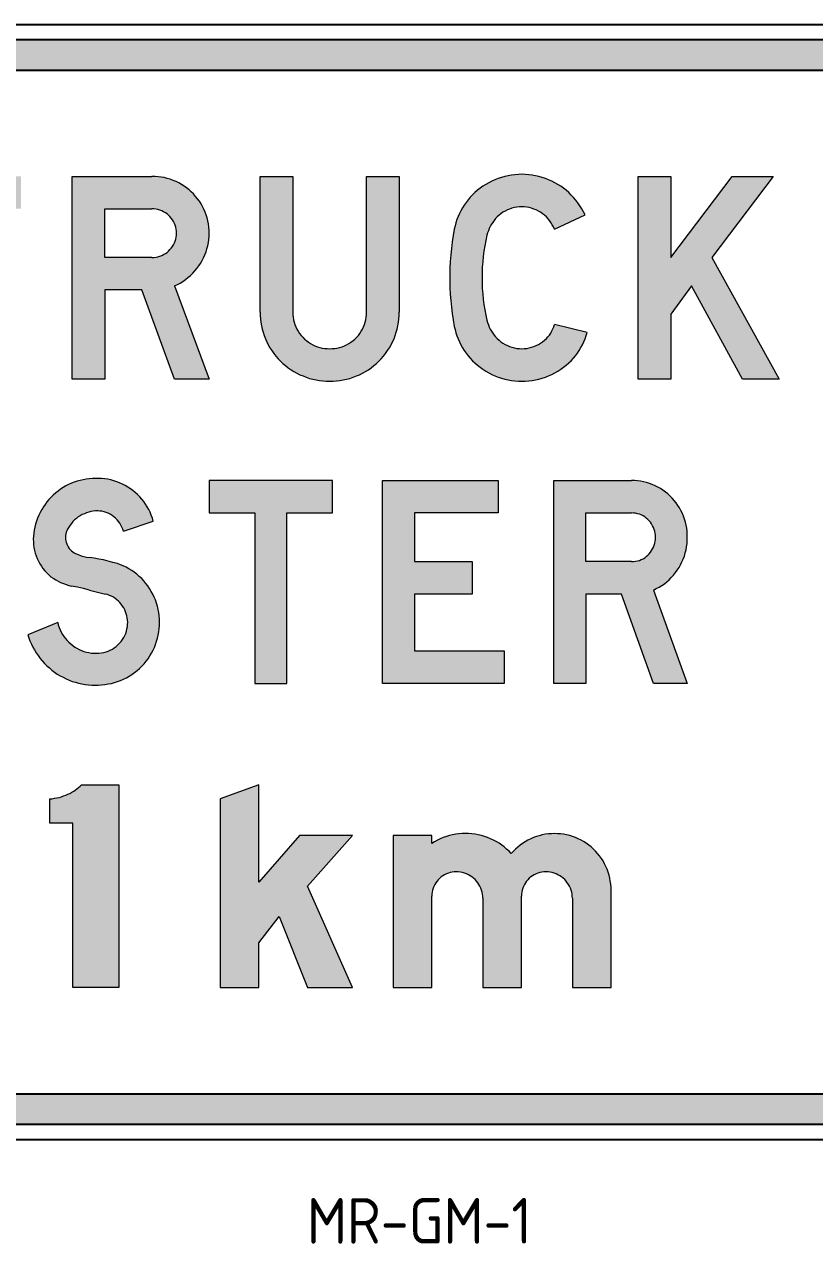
# Model space of a CAD drawing. Extents: x 121 to 287, y 179 to 259.
# Drawn here: x 183.5 to 235.5, y 179 to 259.2 of the extents above; entities that cross this region are included whole.
import ezdxf

# ---------------------------------------------------------------- set-up
doc = ezdxf.new("R2010")
doc.units = 0
doc.header["$LTSCALE"] = 12
doc.header["$MEASUREMENT"] = 0
doc.layers.get('0').update_dxf_attribs({"linetype": 'CONTINUOUS'})
for name, color, linetype in [('L25', 1, 'CONTINUOUS'), ('L35', 3, 'CONTINUOUS'), ('T25', 1, 'CONTINUOUS')]:
    doc.layers.add(name, color=color, linetype=linetype)
doc.styles.add('ISO', font='iso')

msp = doc.modelspace()

# ---------------------------------------------------------------- hatches: boundary and pattern name
at = {"layer": 'L25'}
h = msp.add_hatch(color=256, dxfattribs=at)
edge = h.paths.add_edge_path(flags=16)
edge.add_line((123.741, 199.16), (123.741, 245.827))
edge.add_arc((134.074, 245.827), 10.333, 90, 180, ccw=False)
edge.add_line((134.074, 256.16), (274.074, 256.16))
edge.add_arc((274.074, 245.827), 10.333, 0, 90, ccw=False)
edge.add_line((284.408, 245.827), (284.408, 199.16))
edge.add_arc((274.074, 199.16), 10.333, 270, 360, ccw=False)
edge.add_line((274.074, 188.827), (134.074, 188.827))
edge.add_arc((134.074, 199.16), 10.333, 180, 270, ccw=False)
edge = h.paths.add_edge_path()
edge.add_line((121.741, 199.16), (121.741, 245.827))
edge.add_arc((134.074, 245.827), 12.333, 90, 180, ccw=False)
edge.add_line((134.074, 258.16), (274.074, 258.16))
edge.add_arc((274.074, 245.827), 12.333, 0, 90, ccw=False)
edge.add_line((286.408, 245.827), (286.408, 199.16))
edge.add_arc((274.074, 199.16), 12.333, 270, 360, ccw=False)
edge.add_line((274.074, 186.827), (134.074, 186.827))
edge.add_arc((134.074, 199.16), 12.333, 180, 270, ccw=False)
h = msp.add_hatch(color=256, dxfattribs=at)
h.paths.add_polyline_path([(174.998, 249.169), (174.998, 247.036), (178.089, 247.036), (178.089, 235.832), (180.238, 235.832), (180.238, 247.036), (183.321, 247.036), (183.321, 249.169)])
h.paths.add_polyline_path([(223.885, 249.169), (226.034, 249.169), (226.034, 243.836), (230.059, 249.169), (232.745, 249.169), (228.72, 243.836), (233.15, 235.832), (230.736, 235.832), (227.373, 241.968), (226.034, 240.099), (226.034, 235.832), (223.885, 235.832)])
h.paths.add_polyline_path([(216.231, 247.168), (216.068, 247.161), (215.904, 247.145), (215.741, 247.114), (215.585, 247.075), (215.429, 247.02), (215.282, 246.958), (215.134, 246.888), (214.993, 246.802), (214.861, 246.709), (214.737, 246.608), (214.62, 246.499), (214.511, 246.39), (214.41, 246.265), (214.316, 246.141), (214.23, 246.016), (214.16, 245.876), (214.09, 245.736), (214.036, 245.596), (213.981, 245.448), (213.942, 245.3), (213.865, 244.957), (213.802, 244.607), (213.74, 244.257), (213.693, 243.906), (213.662, 243.556), (213.631, 243.205), (213.615, 242.855), (213.615, 242.497), (213.615, 242.147), (213.631, 241.796), (213.662, 241.438), (213.693, 241.088), (213.74, 240.737), (213.802, 240.395), (213.865, 240.044), (213.942, 239.702), (213.981, 239.554), (214.036, 239.406), (214.09, 239.258), (214.16, 239.118), (214.23, 238.986), (214.316, 238.853), (214.41, 238.729), (214.511, 238.612), (214.62, 238.503), (214.737, 238.394), (214.861, 238.285), (214.993, 238.199), (215.134, 238.114), (215.282, 238.044), (215.429, 237.981), (215.585, 237.927), (215.741, 237.888), (215.904, 237.857), (216.068, 237.841), (216.231, 237.833), (216.395, 237.841), (216.551, 237.857), (216.714, 237.888), (216.87, 237.927), (217.026, 237.981), (217.173, 238.044), (217.321, 238.114), (217.461, 238.199), (217.594, 238.285), (217.718, 238.394), (217.843, 238.503), (217.944, 238.612), (218.045, 238.736), (218.131, 238.861), (218.209, 239.001), (218.279, 239.141), (218.333, 239.281), (218.38, 239.429), (220.529, 238.9), (220.467, 238.698), (220.397, 238.487), (220.311, 238.293), (220.218, 238.098), (220.116, 237.911), (220.007, 237.724), (219.891, 237.545), (219.758, 237.374), (219.618, 237.211), (219.47, 237.047), (219.314, 236.899), (219.151, 236.751), (218.972, 236.611), (218.785, 236.479), (218.598, 236.362), (218.404, 236.245), (218.201, 236.144), (217.991, 236.05), (217.781, 235.973), (217.563, 235.903), (217.352, 235.84), (217.127, 235.786), (216.909, 235.747), (216.683, 235.723), (216.457, 235.708), (216.231, 235.7), (216.006, 235.708), (215.78, 235.723), (215.554, 235.747), (215.328, 235.786), (215.11, 235.84), (214.892, 235.903), (214.674, 235.973), (214.464, 236.05), (214.262, 236.144), (214.059, 236.245), (213.865, 236.362), (213.67, 236.479), (213.483, 236.611), (213.312, 236.751), (213.14, 236.899), (212.985, 237.047), (212.837, 237.211), (212.697, 237.374), (212.564, 237.545), (212.448, 237.717), (212.331, 237.903), (212.23, 238.09), (212.128, 238.285), (212.043, 238.48), (211.965, 238.682), (211.903, 238.884), (211.84, 239.087), (211.794, 239.297), (211.723, 239.725), (211.653, 240.146), (211.599, 240.574), (211.56, 241.002), (211.529, 241.43), (211.505, 241.859), (211.49, 242.287), (211.49, 242.715), (211.505, 243.143), (211.529, 243.571), (211.56, 244), (211.599, 244.428), (211.653, 244.856), (211.723, 245.276), (211.794, 245.697), (211.84, 245.907), (211.903, 246.117), (211.965, 246.32), (212.043, 246.522), (212.128, 246.717), (212.23, 246.911), (212.331, 247.098), (212.448, 247.277), (212.564, 247.456), (212.697, 247.628), (212.837, 247.791), (212.985, 247.947), (213.14, 248.103), (213.312, 248.251), (213.483, 248.391), (213.67, 248.515), (213.865, 248.64), (214.059, 248.749), (214.262, 248.858), (214.464, 248.944), (214.674, 249.029), (214.892, 249.099), (215.11, 249.162), (215.328, 249.208), (215.554, 249.247), (215.78, 249.278), (216.006, 249.294), (216.231, 249.302), (216.457, 249.294), (216.683, 249.278), (216.909, 249.247), (217.127, 249.208), (217.352, 249.162), (217.563, 249.099), (217.781, 249.029), (217.991, 248.944), (218.201, 248.858), (218.404, 248.749), (218.598, 248.64), (218.785, 248.515), (218.972, 248.391), (219.151, 248.251), (219.314, 248.103), (219.478, 247.939), (219.634, 247.776), (219.782, 247.597), (219.922, 247.418), (220.054, 247.231), (220.179, 247.036), (220.288, 246.834), (220.389, 246.631), (218.38, 245.697), (218.31, 245.845), (218.232, 245.985), (218.147, 246.125), (218.053, 246.257), (217.952, 246.382), (217.843, 246.499), (217.718, 246.608), (217.594, 246.709), (217.461, 246.802), (217.321, 246.888), (217.173, 246.958), (217.026, 247.02), (216.87, 247.075), (216.714, 247.114), (216.551, 247.145), (216.395, 247.161)])
h.paths.add_polyline_path([(199.041, 240.231), (199.041, 249.169), (201.189, 249.169), (201.189, 240.231), (201.189, 240.068), (201.205, 239.904), (201.236, 239.741), (201.275, 239.585), (201.322, 239.429), (201.384, 239.274), (201.454, 239.126), (201.532, 238.986), (201.625, 238.845), (201.727, 238.713), (201.836, 238.589), (201.952, 238.472), (202.077, 238.371), (202.209, 238.269), (202.342, 238.176), (202.49, 238.098), (202.638, 238.028), (202.793, 237.966), (202.949, 237.919), (203.113, 237.88), (203.276, 237.857), (203.44, 237.841), (203.603, 237.833), (203.767, 237.841), (203.938, 237.857), (204.094, 237.88), (204.257, 237.919), (204.413, 237.966), (204.568, 238.028), (204.716, 238.098), (204.864, 238.176), (205.004, 238.269), (205.137, 238.371), (205.261, 238.472), (205.378, 238.589), (205.487, 238.713), (205.581, 238.845), (205.674, 238.986), (205.752, 239.126), (205.822, 239.274), (205.884, 239.429), (205.939, 239.585), (205.97, 239.741), (206.001, 239.904), (206.017, 240.068), (206.024, 240.231), (206.024, 249.169), (208.173, 249.169), (208.173, 240.231), (208.165, 240.013), (208.15, 239.788), (208.126, 239.57), (208.088, 239.344), (208.041, 239.126), (207.979, 238.916), (207.908, 238.705), (207.831, 238.495), (207.737, 238.293), (207.636, 238.09), (207.527, 237.896), (207.41, 237.709), (207.278, 237.53), (207.138, 237.351), (206.998, 237.179), (206.842, 237.024), (206.678, 236.868), (206.507, 236.72), (206.328, 236.588), (206.149, 236.455), (205.954, 236.339), (205.76, 236.23), (205.557, 236.128), (205.355, 236.043), (205.145, 235.957), (204.934, 235.887), (204.716, 235.832), (204.498, 235.786), (204.273, 235.747), (204.055, 235.723), (203.829, 235.708), (203.603, 235.7), (203.377, 235.708), (203.159, 235.723), (202.933, 235.747), (202.715, 235.786), (202.49, 235.832), (202.279, 235.887), (202.061, 235.957), (201.851, 236.043), (201.649, 236.128), (201.446, 236.23), (201.252, 236.339), (201.065, 236.455), (200.878, 236.588), (200.699, 236.72), (200.528, 236.868), (200.372, 237.024), (200.216, 237.179), (200.068, 237.351), (199.928, 237.53), (199.804, 237.709), (199.679, 237.896), (199.57, 238.09), (199.469, 238.293), (199.375, 238.495), (199.298, 238.705), (199.227, 238.916), (199.173, 239.126), (199.118, 239.344), (199.087, 239.57), (199.056, 239.788), (199.041, 240.013)])
h.paths.add_polyline_path([(191.917, 243.836), (188.834, 243.836), (188.834, 247.036), (191.917, 247.036), (192.057, 247.028), (192.189, 247.013), (192.314, 246.989), (192.446, 246.95), (192.571, 246.904), (192.688, 246.841), (192.804, 246.771), (192.913, 246.701), (193.015, 246.616), (193.108, 246.522), (193.194, 246.421), (193.271, 246.312), (193.342, 246.195), (193.396, 246.078), (193.451, 245.954), (193.482, 245.829), (193.513, 245.697), (193.528, 245.565), (193.528, 245.432), (193.528, 245.3), (193.513, 245.167), (193.482, 245.043), (193.451, 244.911), (193.396, 244.786), (193.342, 244.669), (193.271, 244.552), (193.194, 244.451), (193.108, 244.35), (193.015, 244.257), (192.913, 244.171), (192.804, 244.093), (192.688, 244.023), (192.571, 243.968), (192.446, 243.914), (192.314, 243.883), (192.189, 243.852), (192.057, 243.836)], flags=16)
h.paths.add_polyline_path([(193.396, 241.968), (195.677, 235.832), (193.396, 235.832), (191.247, 241.703), (188.834, 241.703), (188.834, 235.832), (186.685, 235.832), (186.685, 249.169), (191.917, 249.169), (192.127, 249.162), (192.329, 249.146), (192.532, 249.123), (192.726, 249.084), (192.929, 249.037), (193.124, 248.975), (193.318, 248.905), (193.505, 248.827), (193.684, 248.733), (193.863, 248.64), (194.034, 248.531), (194.198, 248.414), (194.361, 248.282), (194.509, 248.149), (194.657, 248.009), (194.79, 247.854), (194.922, 247.698), (195.039, 247.534), (195.148, 247.363), (195.249, 247.184), (195.342, 247.005), (195.42, 246.818), (195.49, 246.631), (195.545, 246.437), (195.599, 246.234), (195.63, 246.039), (195.662, 245.837), (195.677, 245.635), (195.677, 245.432), (195.677, 245.222), (195.662, 245.02), (195.63, 244.809), (195.592, 244.607), (195.537, 244.404), (195.475, 244.202), (195.405, 244.007), (195.319, 243.813), (195.226, 243.626), (195.117, 243.447), (195, 243.276), (194.875, 243.104), (194.743, 242.949), (194.603, 242.793), (194.447, 242.645), (194.291, 242.513), (194.128, 242.38), (193.957, 242.263), (193.77, 242.154), (193.591, 242.053)])
h = msp.add_hatch(color=256, dxfattribs=at)
h.paths.add_polyline_path([(207.075, 229.168), (214.666, 229.168), (214.666, 227.035), (209.17, 227.035), (209.17, 223.835), (212.969, 223.835), (212.969, 221.701), (209.17, 221.701), (209.17, 217.964), (215.064, 217.964), (215.064, 215.831), (207.075, 215.831)])
h.paths.add_polyline_path([(195.677, 229.168), (195.677, 227.035), (198.69, 227.035), (198.69, 215.831), (200.785, 215.831), (200.785, 227.035), (203.798, 227.035), (203.798, 229.168)])
h.paths.add_polyline_path([(172.499, 229.168), (180.09, 229.168), (180.09, 227.035), (174.594, 227.035), (174.594, 223.835), (178.393, 223.835), (178.393, 221.701), (174.594, 221.701), (174.594, 217.964), (180.487, 217.964), (180.487, 215.831), (172.499, 215.831)])
h.paths.add_polyline_path([(141.193, 221.701), (138.577, 221.701), (139.885, 225.703)], flags=16)
h.paths.add_polyline_path([(134.381, 215.831), (138.834, 229.168), (140.936, 229.168), (145.382, 215.831), (143.155, 215.831), (141.917, 219.568), (137.853, 219.568), (136.607, 215.831)])
h.paths.add_polyline_path([(223.441, 223.835), (220.428, 223.835), (220.428, 227.035), (223.441, 227.035), (223.573, 227.027), (223.706, 227.011), (223.83, 226.988), (223.955, 226.949), (224.079, 226.902), (224.196, 226.84), (224.305, 226.778), (224.414, 226.7), (224.508, 226.614), (224.601, 226.521), (224.687, 226.42), (224.764, 226.311), (224.827, 226.194), (224.881, 226.077), (224.936, 225.952), (224.967, 225.828), (224.998, 225.696), (225.014, 225.563), (225.014, 225.431), (225.014, 225.298), (224.998, 225.174), (224.967, 225.042), (224.936, 224.917), (224.881, 224.792), (224.827, 224.668), (224.764, 224.559), (224.687, 224.45), (224.601, 224.349), (224.508, 224.255), (224.414, 224.17), (224.305, 224.092), (224.196, 224.022), (224.079, 223.967), (223.955, 223.92), (223.83, 223.881), (223.706, 223.858), (223.573, 223.843)], flags=16)
h.paths.add_polyline_path([(224.881, 221.966), (227.108, 215.831), (224.881, 215.831), (222.787, 221.701), (220.428, 221.701), (220.428, 215.831), (218.333, 215.831), (218.333, 229.168), (223.441, 229.168), (223.643, 229.16), (223.838, 229.145), (224.04, 229.121), (224.235, 229.082), (224.43, 229.036), (224.617, 228.973), (224.803, 228.911), (224.99, 228.825), (225.162, 228.74), (225.341, 228.638), (225.504, 228.529), (225.668, 228.413), (225.823, 228.288), (225.971, 228.148), (226.111, 228.008), (226.244, 227.86), (226.368, 227.696), (226.485, 227.533), (226.594, 227.362), (226.688, 227.19), (226.781, 227.003), (226.859, 226.817), (226.921, 226.63), (226.983, 226.435), (227.03, 226.241), (227.069, 226.038), (227.092, 225.836), (227.108, 225.633), (227.108, 225.431), (227.108, 225.228), (227.092, 225.018), (227.061, 224.808), (227.022, 224.606), (226.976, 224.403), (226.913, 224.201), (226.835, 224.006), (226.758, 223.819), (226.664, 223.632), (226.563, 223.453), (226.446, 223.274), (226.329, 223.111), (226.197, 222.947), (226.057, 222.791), (225.909, 222.644), (225.753, 222.511), (225.598, 222.379), (225.426, 222.262), (225.247, 222.153), (225.068, 222.06)])
h.paths.add_polyline_path([(190.048, 225.836), (192.01, 226.497), (191.948, 226.7), (191.878, 226.887), (191.8, 227.081), (191.707, 227.26), (191.605, 227.439), (191.496, 227.619), (191.38, 227.782), (191.255, 227.946), (191.123, 228.093), (190.975, 228.241), (190.827, 228.382), (190.671, 228.506), (190.508, 228.631), (190.336, 228.74), (190.157, 228.841), (189.978, 228.934), (189.791, 229.02), (189.604, 229.09), (189.41, 229.152), (189.215, 229.207), (189.02, 229.246), (188.818, 229.277), (188.616, 229.292), (188.413, 229.3), (188.211, 229.3), (188.008, 229.3), (187.806, 229.285), (187.603, 229.261), (187.409, 229.222), (187.206, 229.176), (187.012, 229.121), (186.817, 229.059), (186.63, 228.989), (186.443, 228.903), (186.264, 228.81), (186.085, 228.709), (185.914, 228.592), (185.75, 228.475), (185.595, 228.35), (185.439, 228.21), (185.291, 228.07), (185.151, 227.922), (185.019, 227.759), (184.902, 227.595), (184.785, 227.432), (184.676, 227.253), (184.575, 227.074), (184.489, 226.887), (184.411, 226.7), (184.341, 226.505), (184.279, 226.303), (184.224, 226.108), (184.186, 225.906), (184.154, 225.703), (184.131, 225.509), (184.123, 225.322), (184.131, 225.135), (184.147, 224.948), (184.17, 224.761), (184.209, 224.574), (184.256, 224.388), (184.31, 224.208), (184.38, 224.037), (184.466, 223.866), (184.551, 223.695), (184.653, 223.539), (184.762, 223.383), (184.878, 223.235), (185.011, 223.103), (185.143, 222.971), (185.283, 222.846), (185.439, 222.737), (185.595, 222.636), (185.758, 222.542), (185.922, 222.457), (186.101, 222.387), (186.28, 222.324), (186.459, 222.27), (186.638, 222.231), (187.035, 222.161), (187.432, 222.067), (187.821, 221.966), (188.343, 221.834), (188.865, 221.701), (189.005, 221.663), (189.129, 221.616), (189.262, 221.561), (189.386, 221.491), (189.503, 221.413), (189.612, 221.328), (189.721, 221.242), (189.815, 221.141), (189.908, 221.032), (189.994, 220.915), (190.064, 220.798), (190.134, 220.674), (190.188, 220.541), (190.235, 220.409), (190.274, 220.269), (190.297, 220.137), (190.321, 219.989), (190.328, 219.848), (190.321, 219.708), (190.305, 219.568), (190.282, 219.412), (190.243, 219.265), (190.196, 219.117), (190.134, 218.976), (190.064, 218.836), (189.986, 218.704), (189.9, 218.579), (189.799, 218.463), (189.69, 218.354), (189.573, 218.252), (189.449, 218.159), (189.324, 218.081), (189.184, 218.011), (189.044, 217.949), (188.904, 217.902), (188.756, 217.863), (188.608, 217.832), (188.437, 217.816), (188.273, 217.809), (188.11, 217.816), (187.946, 217.824), (187.775, 217.855), (187.619, 217.886), (187.456, 217.933), (187.3, 217.995), (187.144, 218.058), (186.996, 218.136), (186.856, 218.221), (186.716, 218.315), (186.584, 218.424), (186.459, 218.533), (186.342, 218.657), (186.233, 218.782), (186.132, 218.914), (186.046, 219.054), (185.961, 219.202), (185.883, 219.358), (185.821, 219.514), (185.766, 219.669), (185.727, 219.833), (183.757, 219.031), (183.827, 218.821), (183.905, 218.618), (183.999, 218.416), (184.092, 218.213), (184.201, 218.027), (184.318, 217.832), (184.442, 217.653), (184.575, 217.474), (184.715, 217.31), (184.863, 217.147), (185.019, 216.991), (185.182, 216.843), (185.346, 216.703), (185.525, 216.571), (185.704, 216.446), (185.891, 216.329), (186.085, 216.228), (186.28, 216.127), (186.482, 216.041), (186.685, 215.963), (186.895, 215.901), (187.105, 215.839), (187.315, 215.792), (187.526, 215.761), (187.744, 215.73), (187.962, 215.714), (188.18, 215.706), (188.398, 215.714), (188.616, 215.73), (188.834, 215.753), (189.044, 215.792), (189.262, 215.831), (189.464, 215.886), (189.667, 215.948), (189.861, 216.026), (190.056, 216.104), (190.243, 216.197), (190.43, 216.306), (190.609, 216.415), (190.78, 216.54), (190.951, 216.672), (191.107, 216.812), (191.263, 216.96), (191.403, 217.116), (191.535, 217.279), (191.668, 217.45), (191.784, 217.63), (191.893, 217.816), (191.995, 218.003), (192.08, 218.198), (192.166, 218.393), (192.228, 218.595), (192.29, 218.805), (192.337, 219.008), (192.376, 219.226), (192.407, 219.436), (192.423, 219.646), (192.423, 219.856), (192.415, 220.074), (192.399, 220.284), (192.368, 220.495), (192.329, 220.697), (192.283, 220.907), (192.22, 221.11), (192.15, 221.312), (192.072, 221.507), (191.979, 221.694), (191.878, 221.881), (191.769, 222.067), (191.652, 222.239), (191.527, 222.402), (191.387, 222.566), (191.247, 222.721), (191.091, 222.862), (190.936, 223.002), (190.764, 223.134), (190.593, 223.251), (190.414, 223.36), (190.235, 223.461), (190.04, 223.554), (189.854, 223.632), (189.651, 223.702), (189.355, 223.788), (189.052, 223.874), (188.748, 223.944), (188.437, 224.006), (188.133, 224.061), (187.821, 224.099), (187.627, 224.131), (187.44, 224.17), (187.261, 224.224), (187.082, 224.294), (186.903, 224.364), (186.809, 224.419), (186.716, 224.481), (186.63, 224.551), (186.552, 224.629), (186.482, 224.707), (186.42, 224.8), (186.366, 224.901), (186.319, 225.003), (186.288, 225.104), (186.257, 225.213), (186.249, 225.322), (186.241, 225.431), (186.249, 225.548), (186.264, 225.657), (186.295, 225.766), (186.334, 225.867), (186.381, 225.968), (186.451, 226.1), (186.537, 226.233), (186.63, 226.35), (186.731, 226.466), (186.84, 226.575), (186.957, 226.676), (187.082, 226.77), (187.206, 226.848), (187.339, 226.926), (187.479, 226.988), (187.619, 227.042), (187.767, 227.089), (187.915, 227.128), (188.063, 227.151), (188.211, 227.167), (188.359, 227.167), (188.499, 227.159), (188.639, 227.144), (188.779, 227.112), (188.919, 227.066), (189.052, 227.011), (189.176, 226.949), (189.301, 226.871), (189.418, 226.785), (189.527, 226.692), (189.628, 226.591), (189.721, 226.482), (189.807, 226.365), (189.885, 226.241), (189.947, 226.108), (190.001, 225.976)])
h.paths.add_polyline_path([(165.554, 223.835), (162.541, 223.835), (162.541, 227.035), (165.554, 227.035), (165.687, 227.027), (165.811, 227.011), (165.944, 226.988), (166.068, 226.949), (166.185, 226.902), (166.302, 226.84), (166.419, 226.778), (166.52, 226.7), (166.621, 226.614), (166.715, 226.521), (166.8, 226.42), (166.87, 226.311), (166.94, 226.194), (166.995, 226.077), (167.042, 225.952), (167.08, 225.828), (167.104, 225.696), (167.119, 225.563), (167.127, 225.431), (167.119, 225.298), (167.104, 225.174), (167.08, 225.042), (167.042, 224.917), (166.995, 224.792), (166.94, 224.668), (166.87, 224.559), (166.8, 224.45), (166.715, 224.349), (166.621, 224.255), (166.52, 224.17), (166.419, 224.092), (166.302, 224.022), (166.185, 223.967), (166.068, 223.92), (165.944, 223.881), (165.811, 223.858), (165.687, 223.843)], flags=16)
h.paths.add_polyline_path([(166.995, 221.966), (169.222, 215.831), (166.995, 215.831), (164.9, 221.701), (162.541, 221.701), (162.541, 215.831), (160.447, 215.831), (160.447, 229.168), (165.554, 229.168), (165.757, 229.16), (165.952, 229.145), (166.146, 229.121), (166.341, 229.082), (166.535, 229.036), (166.73, 228.973), (166.917, 228.911), (167.096, 228.825), (167.275, 228.74), (167.446, 228.638), (167.618, 228.529), (167.781, 228.413), (167.937, 228.288), (168.085, 228.148), (168.225, 228.008), (168.357, 227.86), (168.482, 227.696), (168.599, 227.533), (168.7, 227.362), (168.801, 227.19), (168.887, 227.003), (168.965, 226.817), (169.035, 226.63), (169.089, 226.435), (169.136, 226.241), (169.175, 226.038), (169.206, 225.836), (169.214, 225.633), (169.222, 225.431), (169.214, 225.228), (169.198, 225.018), (169.175, 224.808), (169.136, 224.606), (169.081, 224.403), (169.019, 224.201), (168.949, 224.006), (168.871, 223.819), (168.778, 223.632), (168.677, 223.453), (168.56, 223.274), (168.443, 223.111), (168.311, 222.947), (168.17, 222.791), (168.023, 222.644), (167.867, 222.511), (167.703, 222.379), (167.54, 222.262), (167.361, 222.153), (167.182, 222.06)])
h.paths.add_polyline_path([(153.502, 223.835), (150.497, 223.835), (150.497, 227.035), (153.502, 227.035), (153.635, 227.027), (153.767, 227.011), (153.892, 226.988), (154.016, 226.949), (154.141, 226.902), (154.257, 226.84), (154.366, 226.778), (154.475, 226.7), (154.569, 226.614), (154.662, 226.521), (154.748, 226.42), (154.826, 226.311), (154.888, 226.194), (154.95, 226.077), (154.997, 225.952), (155.028, 225.828), (155.059, 225.696), (155.075, 225.563), (155.075, 225.431), (155.075, 225.298), (155.059, 225.174), (155.028, 225.042), (154.997, 224.917), (154.95, 224.792), (154.888, 224.668), (154.826, 224.559), (154.748, 224.45), (154.662, 224.349), (154.569, 224.255), (154.475, 224.17), (154.366, 224.092), (154.257, 224.022), (154.141, 223.967), (154.016, 223.92), (153.892, 223.881), (153.767, 223.858), (153.635, 223.843)], flags=16)
h.paths.add_polyline_path([(154.943, 221.966), (157.169, 215.831), (154.943, 215.831), (152.848, 221.701), (150.497, 221.701), (150.497, 215.831), (148.395, 215.831), (148.395, 229.168), (153.502, 229.168), (153.705, 229.16), (153.899, 229.145), (154.102, 229.121), (154.296, 229.082), (154.491, 229.036), (154.678, 228.973), (154.865, 228.911), (155.052, 228.825), (155.231, 228.74), (155.402, 228.638), (155.565, 228.529), (155.729, 228.413), (155.885, 228.288), (156.033, 228.148), (156.173, 228.008), (156.305, 227.86), (156.43, 227.696), (156.546, 227.533), (156.655, 227.362), (156.749, 227.19), (156.842, 227.003), (156.92, 226.817), (156.982, 226.63), (157.045, 226.435), (157.091, 226.241), (157.13, 226.038), (157.154, 225.836), (157.169, 225.633), (157.169, 225.431), (157.169, 225.228), (157.154, 225.018), (157.123, 224.808), (157.084, 224.606), (157.037, 224.403), (156.975, 224.201), (156.905, 224.006), (156.819, 223.819), (156.726, 223.632), (156.624, 223.453), (156.515, 223.274), (156.391, 223.111), (156.258, 222.947), (156.118, 222.791), (155.97, 222.644), (155.815, 222.511), (155.659, 222.379), (155.488, 222.262), (155.316, 222.153), (155.129, 222.06)])
h = msp.add_hatch(color=256, dxfattribs=at)
h.paths.add_polyline_path([(196.401, 195.837), (198.939, 195.837), (198.939, 198.765), (200.279, 200.501), (202.155, 195.837), (205.098, 195.837), (202.155, 202.502), (205.098, 205.834), (201.618, 205.834), (198.939, 202.767), (198.939, 209.167), (196.401, 208.232)])
h.paths.add_polyline_path([(187.284, 209.167), (189.737, 209.167), (189.737, 195.837), (186.716, 195.837), (186.716, 206.636), (185.205, 206.636), (185.205, 208.232), (185.361, 208.248), (185.517, 208.271), (185.673, 208.302), (185.828, 208.333), (185.976, 208.38), (186.116, 208.427), (186.257, 208.474), (186.397, 208.536), (186.529, 208.598), (186.654, 208.668), (186.778, 208.738), (186.887, 208.816), (186.996, 208.894), (187.097, 208.987), (187.199, 209.073)])
h.paths.add_polyline_path([(219.556, 201.7), (219.556, 195.837), (222.094, 195.837), (222.094, 202.237), (222.094, 202.44), (222.078, 202.634), (222.047, 202.837), (222.016, 203.031), (221.962, 203.226), (221.907, 203.421), (221.837, 203.608), (221.759, 203.794), (221.666, 203.973), (221.572, 204.153), (221.463, 204.324), (221.347, 204.487), (221.214, 204.643), (221.082, 204.791), (220.942, 204.931), (220.786, 205.071), (220.63, 205.196), (220.467, 205.313), (220.295, 205.422), (220.124, 205.523), (219.945, 205.608), (219.758, 205.686), (219.564, 205.756), (219.377, 205.819), (219.174, 205.865), (218.98, 205.904), (218.777, 205.928), (218.575, 205.943), (218.38, 205.951), (218.178, 205.943), (217.975, 205.928), (217.773, 205.904), (217.578, 205.865), (217.376, 205.811), (217.189, 205.756), (216.994, 205.686), (216.815, 205.608), (216.628, 205.515), (216.457, 205.414), (216.286, 205.305), (216.122, 205.188), (215.967, 205.063), (215.819, 204.931), (215.671, 204.783), (215.538, 204.635), (215.391, 204.791), (215.235, 204.931), (215.079, 205.071), (214.908, 205.196), (214.737, 205.32), (214.55, 205.429), (214.363, 205.531), (214.176, 205.616), (213.974, 205.702), (213.779, 205.772), (213.576, 205.826), (213.366, 205.881), (213.156, 205.912), (212.946, 205.943), (212.736, 205.959), (212.525, 205.967), (212.307, 205.959), (212.097, 205.943), (211.887, 205.912), (211.685, 205.873), (211.474, 205.819), (211.272, 205.756), (211.069, 205.686), (210.875, 205.608), (210.688, 205.515), (210.501, 205.414), (210.322, 205.305), (210.322, 205.834), (207.776, 205.834), (207.776, 195.837), (210.322, 195.837), (210.322, 201.832), (210.322, 201.965), (210.338, 202.097), (210.369, 202.23), (210.4, 202.354), (210.454, 202.479), (210.509, 202.595), (210.579, 202.712), (210.657, 202.821), (210.742, 202.922), (210.836, 203.016), (210.937, 203.102), (211.046, 203.179), (211.155, 203.242), (211.28, 203.304), (211.404, 203.351), (211.529, 203.39), (211.661, 203.413), (211.794, 203.429), (211.926, 203.436), (212.058, 203.429), (212.198, 203.413), (212.331, 203.39), (212.463, 203.351), (212.595, 203.304), (212.72, 203.249), (212.837, 203.179), (212.954, 203.109), (213.055, 203.024), (213.156, 202.93), (213.249, 202.829), (213.335, 202.72), (213.413, 202.611), (213.475, 202.494), (213.538, 202.37), (213.584, 202.237), (213.615, 202.105), (213.647, 201.973), (213.662, 201.84), (213.662, 201.7), (213.662, 195.837), (216.208, 195.837), (216.208, 201.832), (216.216, 201.965), (216.231, 202.097), (216.255, 202.23), (216.294, 202.354), (216.34, 202.479), (216.403, 202.595), (216.465, 202.712), (216.543, 202.821), (216.628, 202.922), (216.722, 203.016), (216.823, 203.102), (216.932, 203.179), (217.049, 203.242), (217.166, 203.304), (217.29, 203.351), (217.423, 203.39), (217.547, 203.413), (217.679, 203.429), (217.812, 203.436), (217.952, 203.429), (218.084, 203.413), (218.224, 203.39), (218.349, 203.351), (218.481, 203.304), (218.606, 203.249), (218.723, 203.179), (218.84, 203.109), (218.949, 203.024), (219.05, 202.93), (219.143, 202.829), (219.221, 202.72), (219.299, 202.611), (219.369, 202.494), (219.423, 202.37), (219.47, 202.237), (219.509, 202.105), (219.532, 201.973), (219.548, 201.84)])

# ---------------------------------------------------------------- linework, layer by layer
at = {"color": 3, "lineweight": 0}
for points in [[(193.396, 241.968), (195.677, 235.832), (193.396, 235.832), (191.247, 241.703), (188.834, 241.703), (188.834, 235.832), (186.685, 235.832), (186.685, 249.169)], [(186.685, 249.169), (191.917, 249.169)], [(195.677, 245.432), (195.677, 245.635), (195.662, 245.837), (195.63, 246.039), (195.599, 246.234), (195.545, 246.437), (195.49, 246.631), (195.42, 246.818), (195.342, 247.005), (195.249, 247.184), (195.148, 247.363), (195.039, 247.534), (194.922, 247.698), (194.79, 247.854), (194.657, 248.009), (194.509, 248.149), (194.361, 248.282), (194.198, 248.414), (194.034, 248.531), (193.863, 248.64), (193.684, 248.733), (193.505, 248.827), (193.318, 248.905), (193.124, 248.975), (192.929, 249.037), (192.726, 249.084), (192.532, 249.123), (192.329, 249.146), (192.127, 249.162), (191.917, 249.169)], [(199.041, 240.231), (199.041, 249.169)], [(199.041, 249.169), (201.189, 249.169), (201.189, 240.231), (201.189, 240.068), (201.205, 239.904), (201.236, 239.741), (201.275, 239.585), (201.322, 239.429), (201.384, 239.274), (201.454, 239.126), (201.532, 238.986), (201.625, 238.845), (201.727, 238.713), (201.836, 238.589), (201.952, 238.472), (202.077, 238.371), (202.209, 238.269), (202.342, 238.176), (202.49, 238.098), (202.638, 238.028), (202.793, 237.966), (202.949, 237.919), (203.113, 237.88), (203.276, 237.857), (203.44, 237.841), (203.603, 237.833), (203.767, 237.841), (203.938, 237.857), (204.094, 237.88), (204.257, 237.919), (204.413, 237.966), (204.568, 238.028), (204.716, 238.098), (204.864, 238.176), (205.004, 238.269), (205.137, 238.371), (205.261, 238.472), (205.378, 238.589), (205.487, 238.713), (205.581, 238.845), (205.674, 238.986), (205.752, 239.126), (205.822, 239.274), (205.884, 239.429), (205.939, 239.585), (205.97, 239.741), (206.001, 239.904), (206.017, 240.068), (206.024, 240.231), (206.024, 249.169), (208.173, 249.169), (208.173, 240.231)], [(216.231, 249.302), (216.006, 249.294), (215.78, 249.278), (215.554, 249.247), (215.328, 249.208), (215.11, 249.162), (214.892, 249.099), (214.674, 249.029), (214.464, 248.944), (214.262, 248.858), (214.059, 248.749), (213.865, 248.64), (213.67, 248.515), (213.483, 248.391), (213.312, 248.251), (213.14, 248.103), (212.985, 247.947), (212.837, 247.791), (212.697, 247.628), (212.564, 247.456), (212.448, 247.277), (212.331, 247.098), (212.23, 246.911), (212.128, 246.717), (212.043, 246.522), (211.965, 246.32), (211.903, 246.117), (211.84, 245.907), (211.794, 245.697), (211.723, 245.276), (211.653, 244.856), (211.599, 244.428), (211.56, 244), (211.529, 243.571), (211.505, 243.143), (211.49, 242.715), (211.49, 242.287), (211.505, 241.859), (211.529, 241.43), (211.56, 241.002), (211.599, 240.574), (211.653, 240.146), (211.723, 239.725), (211.794, 239.297), (211.84, 239.087), (211.903, 238.884), (211.965, 238.682), (212.043, 238.48), (212.128, 238.285), (212.23, 238.09), (212.331, 237.903), (212.448, 237.717), (212.564, 237.545), (212.697, 237.374), (212.837, 237.211), (212.985, 237.047), (213.14, 236.899), (213.312, 236.751), (213.483, 236.611), (213.67, 236.479), (213.865, 236.362), (214.059, 236.245), (214.262, 236.144), (214.464, 236.05), (214.674, 235.973), (214.892, 235.903), (215.11, 235.84), (215.328, 235.786), (215.554, 235.747), (215.78, 235.723), (216.006, 235.708), (216.231, 235.7), (216.457, 235.708), (216.683, 235.723), (216.909, 235.747), (217.127, 235.786), (217.352, 235.84), (217.563, 235.903), (217.781, 235.973), (217.991, 236.05), (218.201, 236.144), (218.404, 236.245), (218.598, 236.362), (218.785, 236.479), (218.972, 236.611), (219.151, 236.751), (219.314, 236.899), (219.47, 237.047), (219.618, 237.211), (219.758, 237.374), (219.891, 237.545), (220.007, 237.724), (220.116, 237.911), (220.218, 238.098), (220.311, 238.293), (220.397, 238.487), (220.467, 238.698), (220.529, 238.9), (218.38, 239.429)], [(219.314, 248.103), (219.151, 248.251), (218.972, 248.391), (218.785, 248.515), (218.598, 248.64), (218.404, 248.749), (218.201, 248.858), (217.991, 248.944), (217.781, 249.029), (217.563, 249.099), (217.352, 249.162), (217.127, 249.208), (216.909, 249.247), (216.683, 249.278), (216.457, 249.294), (216.231, 249.302)], [(223.885, 249.169), (226.034, 249.169), (226.034, 243.836), (230.059, 249.169), (232.745, 249.169), (228.72, 243.836), (233.15, 235.832), (230.736, 235.832), (227.373, 241.968), (226.034, 240.099), (226.034, 235.832), (223.885, 235.832), (223.885, 249.169), (223.885, 249.169)], [(220.389, 246.631), (220.288, 246.834), (220.179, 247.036), (220.054, 247.231), (219.922, 247.418), (219.782, 247.597), (219.634, 247.776), (219.478, 247.939), (219.314, 248.103)], [(191.917, 243.836), (188.834, 243.836), (188.834, 247.036)], [(188.834, 247.036), (191.917, 247.036)], [(193.528, 245.432), (193.528, 245.565), (193.513, 245.697), (193.482, 245.829), (193.451, 245.954), (193.396, 246.078), (193.342, 246.195), (193.271, 246.312), (193.194, 246.421), (193.108, 246.522), (193.015, 246.616), (192.913, 246.701), (192.804, 246.771), (192.688, 246.841), (192.571, 246.904), (192.446, 246.95), (192.314, 246.989), (192.189, 247.013), (192.057, 247.028), (191.917, 247.036)], [(216.231, 247.168), (216.068, 247.161), (215.904, 247.145), (215.741, 247.114), (215.585, 247.075), (215.429, 247.02), (215.282, 246.958), (215.134, 246.888), (214.993, 246.802), (214.861, 246.709), (214.737, 246.608), (214.62, 246.499), (214.511, 246.39), (214.41, 246.265), (214.316, 246.141), (214.23, 246.016), (214.16, 245.876), (214.09, 245.736), (214.036, 245.596), (213.981, 245.448), (213.942, 245.3), (213.865, 244.957), (213.802, 244.607), (213.74, 244.257), (213.693, 243.906), (213.662, 243.556), (213.631, 243.205), (213.615, 242.855), (213.615, 242.497), (213.615, 242.147), (213.631, 241.796), (213.662, 241.438), (213.693, 241.088), (213.74, 240.737), (213.802, 240.395), (213.865, 240.044), (213.942, 239.702), (213.981, 239.554), (214.036, 239.406), (214.09, 239.258), (214.16, 239.118), (214.23, 238.986), (214.316, 238.853), (214.41, 238.729), (214.511, 238.612), (214.62, 238.503), (214.737, 238.394), (214.861, 238.285), (214.993, 238.199), (215.134, 238.114), (215.282, 238.044), (215.429, 237.981), (215.585, 237.927), (215.741, 237.888), (215.904, 237.857), (216.068, 237.841), (216.231, 237.833), (216.395, 237.841), (216.551, 237.857), (216.714, 237.888), (216.87, 237.927), (217.026, 237.981), (217.173, 238.044), (217.321, 238.114), (217.461, 238.199), (217.594, 238.285), (217.718, 238.394), (217.843, 238.503), (217.944, 238.612), (218.045, 238.736), (218.131, 238.861), (218.209, 239.001), (218.279, 239.141), (218.333, 239.281), (218.38, 239.429)], [(217.843, 246.499), (217.718, 246.608), (217.594, 246.709), (217.461, 246.802), (217.321, 246.888), (217.173, 246.958), (217.026, 247.02), (216.87, 247.075), (216.714, 247.114), (216.551, 247.145), (216.395, 247.161), (216.231, 247.168)], [(218.38, 245.697), (218.31, 245.845), (218.232, 245.985), (218.147, 246.125), (218.053, 246.257), (217.952, 246.382), (217.843, 246.499)], [(218.38, 245.697), (220.389, 246.631)], [(191.917, 243.836), (192.057, 243.836), (192.189, 243.852), (192.314, 243.883), (192.446, 243.914), (192.571, 243.968), (192.688, 244.023), (192.804, 244.093), (192.913, 244.171), (193.015, 244.257), (193.108, 244.35), (193.194, 244.451), (193.271, 244.552), (193.342, 244.669), (193.396, 244.786), (193.451, 244.911), (193.482, 245.043), (193.513, 245.167), (193.528, 245.3), (193.528, 245.432)], [(193.396, 241.968), (193.591, 242.053), (193.77, 242.154), (193.957, 242.263), (194.128, 242.38), (194.291, 242.513), (194.447, 242.645), (194.603, 242.793), (194.743, 242.949), (194.875, 243.104), (195, 243.276), (195.117, 243.447), (195.226, 243.626), (195.319, 243.813), (195.405, 244.007), (195.475, 244.202), (195.537, 244.404), (195.592, 244.607), (195.63, 244.809), (195.662, 245.02), (195.677, 245.222), (195.677, 245.432)], [(199.041, 240.231), (199.041, 240.013), (199.056, 239.788), (199.087, 239.57), (199.118, 239.344), (199.173, 239.126), (199.227, 238.916), (199.298, 238.705), (199.375, 238.495), (199.469, 238.293), (199.57, 238.09), (199.679, 237.896), (199.804, 237.709), (199.928, 237.53), (200.068, 237.351), (200.216, 237.179), (200.372, 237.024), (200.528, 236.868), (200.699, 236.72), (200.878, 236.588), (201.065, 236.455), (201.252, 236.339), (201.446, 236.23), (201.649, 236.128), (201.851, 236.043), (202.061, 235.957), (202.279, 235.887), (202.49, 235.832), (202.715, 235.786), (202.933, 235.747), (203.159, 235.723), (203.377, 235.708), (203.603, 235.7)], [(203.603, 235.7), (203.829, 235.708), (204.055, 235.723), (204.273, 235.747), (204.498, 235.786), (204.716, 235.832), (204.934, 235.887), (205.145, 235.957), (205.355, 236.043), (205.557, 236.128), (205.76, 236.23), (205.954, 236.339), (206.149, 236.455), (206.328, 236.588), (206.507, 236.72), (206.678, 236.868), (206.842, 237.024), (206.998, 237.179), (207.138, 237.351), (207.278, 237.53), (207.41, 237.709), (207.527, 237.896), (207.636, 238.09), (207.737, 238.293), (207.831, 238.495), (207.908, 238.705), (207.979, 238.916), (208.041, 239.126), (208.088, 239.344), (208.126, 239.57), (208.15, 239.788), (208.165, 240.013), (208.173, 240.231)], [(188.211, 229.3), (188.008, 229.3), (187.806, 229.285), (187.603, 229.261), (187.409, 229.222), (187.206, 229.176), (187.012, 229.121), (186.817, 229.059), (186.63, 228.989), (186.443, 228.903), (186.264, 228.81), (186.085, 228.709), (185.914, 228.592), (185.75, 228.475), (185.595, 228.35), (185.439, 228.21), (185.291, 228.07), (185.151, 227.922), (185.019, 227.759), (184.902, 227.595), (184.785, 227.432), (184.676, 227.253), (184.575, 227.074), (184.489, 226.887), (184.411, 226.7), (184.341, 226.505), (184.279, 226.303), (184.224, 226.108), (184.186, 225.906), (184.154, 225.703), (184.131, 225.509), (184.123, 225.322), (184.131, 225.135), (184.147, 224.948), (184.17, 224.761), (184.209, 224.574), (184.256, 224.388), (184.31, 224.208), (184.38, 224.037), (184.466, 223.866), (184.551, 223.695), (184.653, 223.539), (184.762, 223.383), (184.878, 223.235), (185.011, 223.103), (185.143, 222.971), (185.283, 222.846), (185.439, 222.737), (185.595, 222.636), (185.758, 222.542), (185.922, 222.457), (186.101, 222.387), (186.28, 222.324), (186.459, 222.27), (186.638, 222.231)], [(190.048, 225.836), (192.01, 226.497), (191.948, 226.7), (191.878, 226.887), (191.8, 227.081), (191.707, 227.26), (191.605, 227.439), (191.496, 227.619), (191.38, 227.782), (191.255, 227.946), (191.123, 228.093), (190.975, 228.241), (190.827, 228.382), (190.671, 228.506), (190.508, 228.631), (190.336, 228.74), (190.157, 228.841), (189.978, 228.934), (189.791, 229.02), (189.604, 229.09), (189.41, 229.152), (189.215, 229.207), (189.02, 229.246), (188.818, 229.277), (188.616, 229.292), (188.413, 229.3), (188.211, 229.3)], [(195.677, 229.168), (195.677, 227.035), (198.69, 227.035), (198.69, 215.831), (200.785, 215.831), (200.785, 227.035), (203.798, 227.035), (203.798, 229.168), (195.677, 229.168), (195.677, 229.168)], [(207.075, 229.168), (214.666, 229.168), (214.666, 227.035), (209.17, 227.035), (209.17, 223.835), (212.969, 223.835), (212.969, 221.701), (209.17, 221.701), (209.17, 217.964), (215.064, 217.964), (215.064, 215.831), (207.075, 215.831), (207.075, 229.168), (207.075, 229.168)], [(224.881, 221.966), (227.108, 215.831), (224.881, 215.831), (222.787, 221.701), (220.428, 221.701), (220.428, 215.831), (218.333, 215.831), (218.333, 229.168)], [(218.333, 229.168), (223.441, 229.168)], [(227.108, 225.431), (227.108, 225.633), (227.092, 225.836), (227.069, 226.038), (227.03, 226.241), (226.983, 226.435), (226.921, 226.63), (226.859, 226.817), (226.781, 227.003), (226.688, 227.19), (226.594, 227.362), (226.485, 227.533), (226.368, 227.696), (226.244, 227.86), (226.111, 228.008), (225.971, 228.148), (225.823, 228.288), (225.668, 228.413), (225.504, 228.529), (225.341, 228.638), (225.162, 228.74), (224.99, 228.825), (224.803, 228.911), (224.617, 228.973), (224.43, 229.036), (224.235, 229.082), (224.04, 229.121), (223.838, 229.145), (223.643, 229.16), (223.441, 229.168)], [(188.211, 227.167), (188.063, 227.151), (187.915, 227.128), (187.767, 227.089), (187.619, 227.042), (187.479, 226.988), (187.339, 226.926), (187.206, 226.848), (187.082, 226.77), (186.957, 226.676), (186.84, 226.575), (186.731, 226.466), (186.63, 226.35), (186.537, 226.233), (186.451, 226.1), (186.381, 225.968)], [(190.048, 225.836), (190.001, 225.976), (189.947, 226.108), (189.885, 226.241), (189.807, 226.365), (189.721, 226.482), (189.628, 226.591), (189.527, 226.692), (189.418, 226.785), (189.301, 226.871), (189.176, 226.949), (189.052, 227.011), (188.919, 227.066), (188.779, 227.112), (188.639, 227.144), (188.499, 227.159), (188.359, 227.167), (188.211, 227.167)], [(223.441, 223.835), (220.428, 223.835), (220.428, 227.035)], [(220.428, 227.035), (223.441, 227.035)], [(225.014, 225.431), (225.014, 225.563), (224.998, 225.696), (224.967, 225.828), (224.936, 225.952), (224.881, 226.077), (224.827, 226.194), (224.764, 226.311), (224.687, 226.42), (224.601, 226.521), (224.508, 226.614), (224.414, 226.7), (224.305, 226.778), (224.196, 226.84), (224.079, 226.902), (223.955, 226.949), (223.83, 226.988), (223.706, 227.011), (223.573, 227.027), (223.441, 227.035)], [(186.381, 225.968), (186.334, 225.867), (186.295, 225.766), (186.264, 225.657), (186.249, 225.548), (186.241, 225.431), (186.249, 225.322), (186.257, 225.213), (186.288, 225.104), (186.319, 225.003), (186.366, 224.901), (186.42, 224.8), (186.482, 224.707), (186.552, 224.629), (186.63, 224.551), (186.716, 224.481), (186.809, 224.419), (186.903, 224.364)], [(223.441, 223.835), (223.573, 223.843), (223.706, 223.858), (223.83, 223.881), (223.955, 223.92), (224.079, 223.967), (224.196, 224.022), (224.305, 224.092), (224.414, 224.17), (224.508, 224.255), (224.601, 224.349), (224.687, 224.45), (224.764, 224.559), (224.827, 224.668), (224.881, 224.792), (224.936, 224.917), (224.967, 225.042), (224.998, 225.174), (225.014, 225.298), (225.014, 225.431)], [(224.881, 221.966), (225.068, 222.06), (225.247, 222.153), (225.426, 222.262), (225.598, 222.379), (225.753, 222.511), (225.909, 222.644), (226.057, 222.791), (226.197, 222.947), (226.329, 223.111), (226.446, 223.274), (226.563, 223.453), (226.664, 223.632), (226.758, 223.819), (226.835, 224.006), (226.913, 224.201), (226.976, 224.403), (227.022, 224.606), (227.061, 224.808), (227.092, 225.018), (227.108, 225.228), (227.108, 225.431)], [(185.727, 219.833), (183.757, 219.031), (183.827, 218.821), (183.905, 218.618), (183.999, 218.416), (184.092, 218.213), (184.201, 218.027), (184.318, 217.832), (184.442, 217.653), (184.575, 217.474), (184.715, 217.31), (184.863, 217.147), (185.019, 216.991), (185.182, 216.843), (185.346, 216.703), (185.525, 216.571), (185.704, 216.446), (185.891, 216.329), (186.085, 216.228), (186.28, 216.127), (186.482, 216.041), (186.685, 215.963), (186.895, 215.901), (187.105, 215.839), (187.315, 215.792), (187.526, 215.761), (187.744, 215.73), (187.962, 215.714), (188.18, 215.706), (188.398, 215.714), (188.616, 215.73), (188.834, 215.753), (189.044, 215.792), (189.262, 215.831), (189.464, 215.886), (189.667, 215.948), (189.861, 216.026), (190.056, 216.104), (190.243, 216.197), (190.43, 216.306), (190.609, 216.415), (190.78, 216.54), (190.951, 216.672), (191.107, 216.812), (191.263, 216.96), (191.403, 217.116), (191.535, 217.279), (191.668, 217.45), (191.784, 217.63), (191.893, 217.816), (191.995, 218.003), (192.08, 218.198), (192.166, 218.393), (192.228, 218.595), (192.29, 218.805), (192.337, 219.008), (192.376, 219.226), (192.407, 219.436), (192.423, 219.646), (192.423, 219.856), (192.415, 220.074), (192.399, 220.284), (192.368, 220.495), (192.329, 220.697), (192.283, 220.907), (192.22, 221.11), (192.15, 221.312), (192.072, 221.507), (191.979, 221.694), (191.878, 221.881), (191.769, 222.067), (191.652, 222.239), (191.527, 222.402), (191.387, 222.566), (191.247, 222.721), (191.091, 222.862), (190.936, 223.002), (190.764, 223.134), (190.593, 223.251), (190.414, 223.36), (190.235, 223.461), (190.04, 223.554), (189.854, 223.632), (189.651, 223.702), (189.355, 223.788), (189.052, 223.874), (188.748, 223.944), (188.437, 224.006), (188.133, 224.061), (187.821, 224.099)], [(186.903, 224.364), (187.082, 224.294), (187.261, 224.224), (187.44, 224.17), (187.627, 224.131), (187.821, 224.099)], [(187.821, 221.966), (187.432, 222.067), (187.035, 222.161), (186.638, 222.231)], [(187.821, 221.966), (188.343, 221.834), (188.865, 221.701)], [(190.305, 219.568), (190.321, 219.708), (190.328, 219.848), (190.321, 219.989), (190.297, 220.137), (190.274, 220.269), (190.235, 220.409), (190.188, 220.541), (190.134, 220.674), (190.064, 220.798), (189.994, 220.915), (189.908, 221.032), (189.815, 221.141), (189.721, 221.242), (189.612, 221.328), (189.503, 221.413), (189.386, 221.491), (189.262, 221.561), (189.129, 221.616), (189.005, 221.663), (188.865, 221.701)], [(185.727, 219.833), (185.766, 219.669), (185.821, 219.514), (185.883, 219.358), (185.961, 219.202), (186.046, 219.054), (186.132, 218.914), (186.233, 218.782), (186.342, 218.657), (186.459, 218.533), (186.584, 218.424), (186.716, 218.315), (186.856, 218.221), (186.996, 218.136), (187.144, 218.058), (187.3, 217.995), (187.456, 217.933), (187.619, 217.886), (187.775, 217.855), (187.946, 217.824), (188.11, 217.816), (188.273, 217.809), (188.437, 217.816), (188.608, 217.832)], [(188.608, 217.832), (188.756, 217.863), (188.904, 217.902), (189.044, 217.949), (189.184, 218.011), (189.324, 218.081), (189.449, 218.159), (189.573, 218.252), (189.69, 218.354), (189.799, 218.463), (189.9, 218.579), (189.986, 218.704), (190.064, 218.836), (190.134, 218.976), (190.196, 219.117), (190.243, 219.265), (190.282, 219.412), (190.305, 219.568)], [(187.284, 209.167), (189.737, 209.167), (189.737, 195.837), (186.716, 195.837), (186.716, 206.636), (185.205, 206.636), (185.205, 208.232), (185.361, 208.248), (185.517, 208.271), (185.673, 208.302), (185.828, 208.333), (185.976, 208.38), (186.116, 208.427), (186.257, 208.474), (186.397, 208.536), (186.529, 208.598), (186.654, 208.668), (186.778, 208.738), (186.887, 208.816), (186.996, 208.894), (187.097, 208.987), (187.199, 209.073), (187.284, 209.167), (187.284, 209.167)], [(196.401, 195.837), (198.939, 195.837), (198.939, 198.765), (200.279, 200.501), (202.155, 195.837), (205.098, 195.837), (202.155, 202.502), (205.098, 205.834), (201.618, 205.834), (198.939, 202.767), (198.939, 209.167), (196.401, 208.232), (196.401, 195.837), (196.401, 195.837)], [(219.556, 201.7), (219.556, 195.837), (222.094, 195.837), (222.094, 202.237), (222.094, 202.44), (222.078, 202.634), (222.047, 202.837), (222.016, 203.031), (221.962, 203.226), (221.907, 203.421), (221.837, 203.608), (221.759, 203.794), (221.666, 203.973), (221.572, 204.153), (221.463, 204.324), (221.347, 204.487), (221.214, 204.643), (221.082, 204.791), (220.942, 204.931), (220.786, 205.071), (220.63, 205.196), (220.467, 205.313), (220.295, 205.422), (220.124, 205.523), (219.945, 205.608), (219.758, 205.686), (219.564, 205.756), (219.377, 205.819), (219.174, 205.865), (218.98, 205.904), (218.777, 205.928), (218.575, 205.943), (218.38, 205.951), (218.178, 205.943), (217.975, 205.928), (217.773, 205.904), (217.578, 205.865), (217.376, 205.811), (217.189, 205.756), (216.994, 205.686), (216.815, 205.608), (216.628, 205.515), (216.457, 205.414), (216.286, 205.305), (216.122, 205.188), (215.967, 205.063), (215.819, 204.931), (215.671, 204.783), (215.538, 204.635), (215.391, 204.791), (215.235, 204.931), (215.079, 205.071), (214.908, 205.196), (214.737, 205.32), (214.55, 205.429), (214.363, 205.531), (214.176, 205.616), (213.974, 205.702), (213.779, 205.772), (213.576, 205.826), (213.366, 205.881), (213.156, 205.912), (212.946, 205.943), (212.736, 205.959), (212.525, 205.967), (212.307, 205.959), (212.097, 205.943), (211.887, 205.912), (211.685, 205.873), (211.474, 205.819), (211.272, 205.756), (211.069, 205.686), (210.875, 205.608), (210.688, 205.515), (210.501, 205.414), (210.322, 205.305), (210.322, 205.834), (207.776, 205.834), (207.776, 195.837)], [(211.926, 203.436), (211.794, 203.429), (211.661, 203.413), (211.529, 203.39), (211.404, 203.351), (211.28, 203.304), (211.155, 203.242), (211.046, 203.179), (210.937, 203.102), (210.836, 203.016), (210.742, 202.922), (210.657, 202.821), (210.579, 202.712), (210.509, 202.595), (210.454, 202.479), (210.4, 202.354), (210.369, 202.23), (210.338, 202.097), (210.322, 201.965), (210.322, 201.832)], [(213.662, 201.7), (213.662, 201.84), (213.647, 201.973), (213.615, 202.105), (213.584, 202.237), (213.538, 202.37), (213.475, 202.494), (213.413, 202.611), (213.335, 202.72), (213.249, 202.829), (213.156, 202.93), (213.055, 203.024), (212.954, 203.109), (212.837, 203.179), (212.72, 203.249), (212.595, 203.304), (212.463, 203.351), (212.331, 203.39), (212.198, 203.413), (212.058, 203.429), (211.926, 203.436)], [(217.812, 203.436), (217.679, 203.429), (217.547, 203.413), (217.423, 203.39), (217.29, 203.351), (217.166, 203.304), (217.049, 203.242), (216.932, 203.179), (216.823, 203.102), (216.722, 203.016), (216.628, 202.922), (216.543, 202.821), (216.465, 202.712), (216.403, 202.595), (216.34, 202.479), (216.294, 202.354), (216.255, 202.23), (216.231, 202.097), (216.216, 201.965), (216.208, 201.832)], [(219.556, 201.7), (219.548, 201.84), (219.532, 201.973), (219.509, 202.105), (219.47, 202.237), (219.423, 202.37), (219.369, 202.494), (219.299, 202.611), (219.221, 202.72), (219.143, 202.829), (219.05, 202.93), (218.949, 203.024), (218.84, 203.109), (218.723, 203.179), (218.606, 203.249), (218.481, 203.304), (218.349, 203.351), (218.224, 203.39), (218.084, 203.413), (217.952, 203.429), (217.812, 203.436)], [(207.776, 195.837), (210.322, 195.837), (210.322, 201.832)], [(213.662, 201.7), (213.662, 195.837), (216.208, 195.837), (216.208, 201.832)]]:
    msp.add_lwpolyline(points, dxfattribs=at)
at = {"layer": 'L35'}
for points in [[(120.741, 199.16), (120.741, 245.827, -0.414214), (134.074, 259.16), (274.074, 259.16, -0.414214), (287.408, 245.827), (287.408, 199.16, -0.414214), (274.074, 185.827), (134.074, 185.827, -0.414214)], [(121.741, 199.16), (121.741, 245.827, -0.414214), (134.074, 258.16), (274.074, 258.16, -0.414214), (286.408, 245.827), (286.408, 199.16, -0.414214), (274.074, 186.827), (134.074, 186.827, -0.414214)], [(123.741, 199.16), (123.741, 245.827, -0.414214), (134.074, 256.16), (274.074, 256.16, -0.414214), (284.408, 245.827), (284.408, 199.16, -0.414214), (274.074, 188.827), (134.074, 188.827, -0.414214)]]:
    msp.add_lwpolyline(points, format="xyb", close=True, dxfattribs=at)

# ---------------------------------------------------------------- texts
at = {"layer": 'T25', "color": 3, "style": 'ISO'}
msp.add_text('MR-GM-1', height=3, dxfattribs=at).set_placement((202.108, 178.992))

doc.saveas('drawing.dxf')
